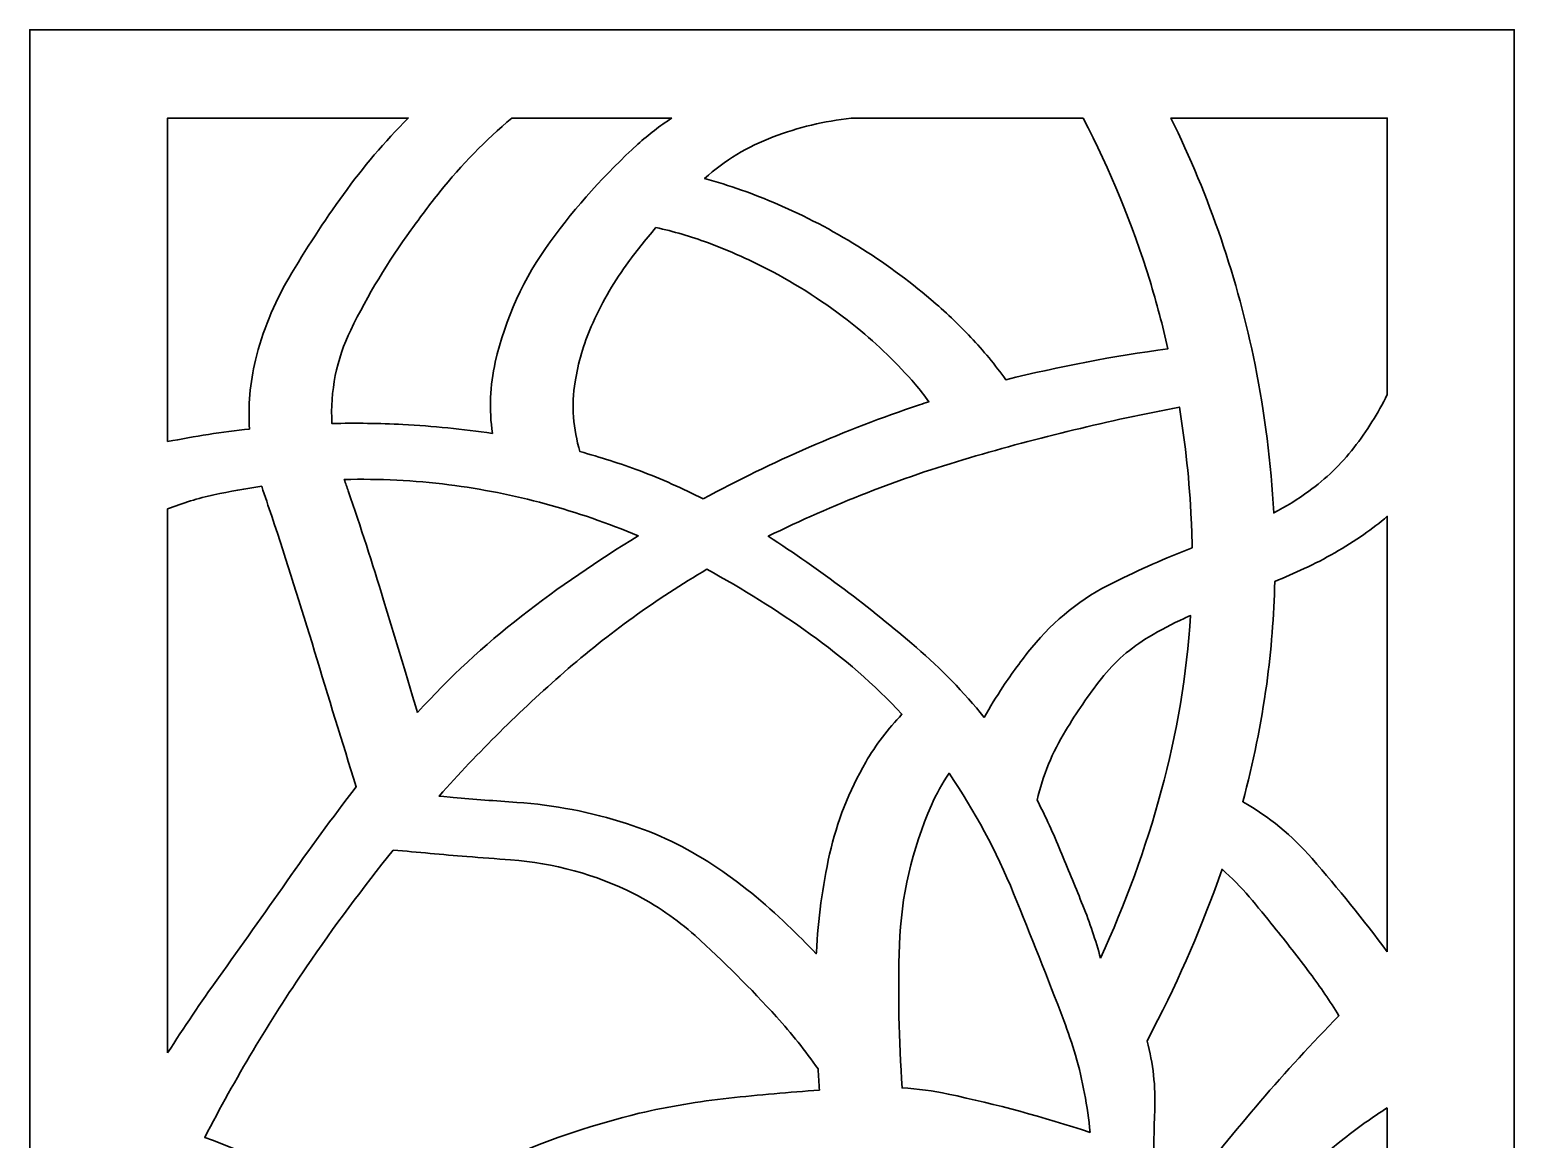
# Model space of a CAD drawing. Header units: centimetres. Extents: x 10.4 to 14.8, y -9 to 9.
# Drawn here: x 10.409 to 14.816, y 5.708 to 9.001 of the extents above; entities that cross this region are included whole.
import ezdxf

# ---------------------------------------------------------------- set-up
doc = ezdxf.new("R2010")
doc.units = ezdxf.units.CM
doc.header["$MEASUREMENT"] = 0
doc.layers.add('layer 1', color=7, linetype='Continuous')

msp = doc.modelspace()

# ---------------------------------------------------------------- linework, layer by layer
at = {"layer": 'layer 1', "lineweight": 30}
for points, knots in [([(10.40896, -9.00021), (10.40896, -9.00021), (10.40896, 9.00077), (10.40896, 9.00077), (10.40896, 9.00077), (10.40896, 9.00077), (10.44128, 9.00077), (10.44128, 9.00077), (10.44128, 9.00077), (10.44128, 9.00077), (14.8159, 9.00077), (14.8159, 9.00077), (14.8159, 9.00077), (14.8159, 9.00077), (14.8159, -9.00019), (14.8159, -9.00019), (14.8159, -9.00019), (14.8159, -9.00019), (10.44128, -9.00019), (10.44128, -9.00019), (10.44128, -9.00019), (10.44128, -9.00019), (10.40896, -9.00019), (10.40896, -9.00019)], [0, 0, 0, 0, 0.1428571, 0.1428571, 0.1428571, 0.1428571, 0.2857143, 0.2857143, 0.2857143, 0.2857143, 0.4285714, 0.4285714, 0.4285714, 0.4285714, 0.5714286, 0.5714286, 0.5714286, 0.5714286, 0.7142857, 0.7142857, 0.7142857, 0.7142857, 1, 1, 1, 1]), ([(10.81842, 7.77813), (10.81842, 7.77813), (10.81842, 8.73826), (10.81842, 8.73826), (10.81842, 8.73826), (10.81842, 8.73826), (11.53272, 8.73826), (11.53272, 8.73826), (11.53272, 8.73826), (11.46258, 8.66809), (11.39818, 8.59246), (11.34012, 8.51187), (11.34012, 8.51187), (11.28222, 8.43142), (11.22806, 8.34834), (11.17786, 8.26294), (11.17786, 8.26294), (11.13323, 8.18707), (11.10001, 8.10515), (11.07921, 8.01972), (11.07921, 8.01972), (11.06297, 7.953), (11.05699, 7.88411), (11.06139, 7.81563), (11.06139, 7.81563), (10.97993, 7.80675), (10.89882, 7.79419), (10.81842, 7.77813)], [0, 0, 0, 0, 0.125, 0.125, 0.125, 0.125, 0.25, 0.25, 0.25, 0.25, 0.375, 0.375, 0.375, 0.375, 0.5, 0.5, 0.5, 0.5, 0.625, 0.625, 0.625, 0.625, 0.75, 0.75, 0.75, 0.75, 1, 1, 1, 1]), ([(12.31498, 8.73826), (12.27949, 8.71533), (12.24584, 8.68959), (12.21457, 8.66116), (12.21457, 8.66116), (12.11805, 8.5737), (12.03072, 8.47673), (11.95399, 8.37151), (11.95399, 8.37151), (11.87598, 8.26468), (11.82057, 8.14307), (11.79114, 8.01419), (11.79114, 8.01419), (11.7753, 7.94468), (11.77242, 7.87291), (11.78259, 7.80243), (11.78259, 7.80243), (11.69447, 7.8156), (11.60573, 7.82442), (11.51675, 7.82897), (11.51675, 7.82897), (11.44663, 7.83253), (11.37654, 7.83347), (11.30631, 7.83188), (11.30631, 7.83188), (11.30062, 7.92763), (11.31981, 8.02325), (11.36196, 8.10946), (11.36196, 8.10946), (11.41282, 8.21338), (11.4727, 8.3126), (11.54078, 8.40609), (11.54078, 8.40609), (11.56834, 8.44473), (11.5969, 8.48262), (11.6266, 8.51956), (11.6266, 8.51956), (11.69031, 8.5995), (11.76187, 8.67279), (11.84039, 8.73826), (11.84039, 8.73826), (11.84039, 8.73826), (12.31498, 8.73826), (12.31498, 8.73826)], [0, 0, 0, 0, 0.0833333, 0.0833333, 0.0833333, 0.0833333, 0.1666667, 0.1666667, 0.1666667, 0.1666667, 0.25, 0.25, 0.25, 0.25, 0.3333333, 0.3333333, 0.3333333, 0.3333333, 0.4166667, 0.4166667, 0.4166667, 0.4166667, 0.5, 0.5, 0.5, 0.5, 0.5833333, 0.5833333, 0.5833333, 0.5833333, 0.6666667, 0.6666667, 0.6666667, 0.6666667, 0.75, 0.75, 0.75, 0.75, 0.8333333, 0.8333333, 0.8333333, 0.8333333, 1, 1, 1, 1]), ([(13.53591, 8.73826), (13.61659, 8.58429), (13.68287, 8.42316), (13.73377, 8.25694), (13.73377, 8.25694), (13.75413, 8.18982), (13.77213, 8.122), (13.78777, 8.05359), (13.78777, 8.05359), (13.62572, 8.03204), (13.46506, 8.00132), (13.30646, 7.96171), (13.30646, 7.96171), (13.27483, 8.00609), (13.24018, 8.0481), (13.20267, 8.08764), (13.20267, 8.08764), (13.16516, 8.12702), (13.12569, 8.16458), (13.08438, 8.19996), (13.08438, 8.19996), (12.94722, 8.31633), (12.79359, 8.41173), (12.62844, 8.48314), (12.62844, 8.48314), (12.55814, 8.51345), (12.48587, 8.53896), (12.41213, 8.55951), (12.41213, 8.55951), (12.47198, 8.61264), (12.54097, 8.65434), (12.61573, 8.68263), (12.61573, 8.68263), (12.69027, 8.71068), (12.768, 8.72938), (12.84713, 8.73826), (12.84713, 8.73826), (12.84713, 8.73826), (13.53591, 8.73826), (13.53591, 8.73826)], [0, 0, 0, 0, 0.0909091, 0.0909091, 0.0909091, 0.0909091, 0.1818182, 0.1818182, 0.1818182, 0.1818182, 0.2727273, 0.2727273, 0.2727273, 0.2727273, 0.3636364, 0.3636364, 0.3636364, 0.3636364, 0.4545455, 0.4545455, 0.4545455, 0.4545455, 0.5454545, 0.5454545, 0.5454545, 0.5454545, 0.6363636, 0.6363636, 0.6363636, 0.6363636, 0.7272727, 0.7272727, 0.7272727, 0.7272727, 0.8181818, 0.8181818, 0.8181818, 0.8181818, 1, 1, 1, 1]), ([(14.43879, 7.91788), (14.4114, 7.862), (14.37822, 7.80913), (14.33982, 7.76023), (14.33982, 7.76023), (14.3013, 7.71121), (14.25633, 7.66772), (14.20598, 7.63087), (14.20598, 7.63087), (14.17279, 7.60716), (14.13806, 7.58565), (14.10194, 7.56648), (14.10194, 7.56648), (14.09416, 7.71408), (14.07557, 7.86081), (14.04637, 8.00564), (14.04637, 8.00564), (13.99519, 8.25967), (13.91131, 8.50589), (13.79657, 8.73826), (13.79657, 8.73826), (13.79657, 8.73826), (14.43879, 8.73826), (14.43879, 8.73826), (14.43879, 8.73826), (14.43879, 8.73826), (14.43879, 7.91788), (14.43879, 7.91788)], [0, 0, 0, 0, 0.125, 0.125, 0.125, 0.125, 0.25, 0.25, 0.25, 0.25, 0.375, 0.375, 0.375, 0.375, 0.5, 0.5, 0.5, 0.5, 0.625, 0.625, 0.625, 0.625, 0.75, 0.75, 0.75, 0.75, 1, 1, 1, 1]), ([(12.408, 7.60822), (12.3471, 7.63928), (12.28454, 7.66698), (12.22067, 7.69124), (12.22067, 7.69124), (12.16216, 7.71316), (12.10256, 7.73225), (12.04223, 7.7485), (12.04223, 7.7485), (12.03238, 7.78199), (12.02617, 7.81642), (12.02345, 7.85112), (12.02345, 7.85112), (12.02081, 7.88602), (12.02244, 7.92101), (12.02816, 7.95544), (12.02816, 7.95544), (12.03682, 8.01213), (12.05294, 8.0674), (12.07591, 8.11997), (12.07591, 8.11997), (12.10364, 8.18417), (12.13838, 8.24511), (12.17937, 8.30171), (12.17937, 8.30171), (12.20702, 8.34048), (12.23665, 8.37776), (12.26793, 8.41348), (12.26793, 8.41348), (12.32, 8.40217), (12.37116, 8.38725), (12.42118, 8.36883), (12.42118, 8.36883), (12.48777, 8.34423), (12.55257, 8.31516), (12.61521, 8.28184), (12.61521, 8.28184), (12.70338, 8.23458), (12.78698, 8.17914), (12.86478, 8.11623), (12.86478, 8.11623), (12.92708, 8.06569), (12.9848, 8.00976), (13.03718, 7.94896), (13.03718, 7.94896), (13.05153, 7.93206), (13.06523, 7.91457), (13.07836, 7.89676), (13.07836, 7.89676), (13.06883, 7.89377), (13.05931, 7.89063), (13.04979, 7.88746), (13.04979, 7.88746), (12.82834, 7.81279), (12.61367, 7.71938), (12.408, 7.60824)], [0, 0, 0, 0, 0.0666667, 0.0666667, 0.0666667, 0.0666667, 0.1333333, 0.1333333, 0.1333333, 0.1333333, 0.2, 0.2, 0.2, 0.2, 0.2666667, 0.2666667, 0.2666667, 0.2666667, 0.3333333, 0.3333333, 0.3333333, 0.3333333, 0.4, 0.4, 0.4, 0.4, 0.4666667, 0.4666667, 0.4666667, 0.4666667, 0.5333333, 0.5333333, 0.5333333, 0.5333333, 0.6, 0.6, 0.6, 0.6, 0.6666667, 0.6666667, 0.6666667, 0.6666667, 0.7333333, 0.7333333, 0.7333333, 0.7333333, 0.8, 0.8, 0.8, 0.8, 0.8666667, 0.8666667, 0.8666667, 0.8666667, 1, 1, 1, 1]), ([(13.2423, 6.95977), (13.1814, 7.03488), (13.11398, 7.10439), (13.04093, 7.16753), (13.04093, 7.16753), (12.90206, 7.28741), (12.75525, 7.39757), (12.60126, 7.49726), (12.60126, 7.49726), (12.79328, 7.59195), (12.99313, 7.66992), (13.19854, 7.73018), (13.19854, 7.73018), (13.40368, 7.79036), (13.61169, 7.84057), (13.82169, 7.88055), (13.82169, 7.88055), (13.83998, 7.77013), (13.85178, 7.65858), (13.85711, 7.54675), (13.85711, 7.54675), (13.85846, 7.51896), (13.85928, 7.49112), (13.85964, 7.46331), (13.85964, 7.46331), (13.7806, 7.43226), (13.70291, 7.39798), (13.62664, 7.36045), (13.62664, 7.36045), (13.53271, 7.31418), (13.44981, 7.24826), (13.38362, 7.16713), (13.38362, 7.16713), (13.35307, 7.12976), (13.32444, 7.09081), (13.29787, 7.05044), (13.29787, 7.05044), (13.27835, 7.02082), (13.25985, 6.99064), (13.2423, 6.95977)], [0, 0, 0, 0, 0.0909091, 0.0909091, 0.0909091, 0.0909091, 0.1818182, 0.1818182, 0.1818182, 0.1818182, 0.2727273, 0.2727273, 0.2727273, 0.2727273, 0.3636364, 0.3636364, 0.3636364, 0.3636364, 0.4545455, 0.4545455, 0.4545455, 0.4545455, 0.5454545, 0.5454545, 0.5454545, 0.5454545, 0.6363636, 0.6363636, 0.6363636, 0.6363636, 0.7272727, 0.7272727, 0.7272727, 0.7272727, 0.8181818, 0.8181818, 0.8181818, 0.8181818, 1, 1, 1, 1]), ([(11.56047, 6.97413), (11.56047, 6.97413), (11.55434, 6.99407), (11.55434, 6.99407), (11.55434, 6.99407), (11.55434, 6.99407), (11.54555, 7.02311), (11.54555, 7.02311), (11.54555, 7.02311), (11.54555, 7.02311), (11.52417, 7.09436), (11.52417, 7.09436), (11.52417, 7.09436), (11.52417, 7.09436), (11.50261, 7.16557), (11.50261, 7.16557), (11.50261, 7.16557), (11.50261, 7.16557), (11.48109, 7.23675), (11.48109, 7.23675), (11.48109, 7.23675), (11.48109, 7.23675), (11.45943, 7.30793), (11.45943, 7.30793), (11.45943, 7.30793), (11.42636, 7.41656), (11.39141, 7.52454), (11.35441, 7.63187), (11.35441, 7.63187), (11.35042, 7.64313), (11.3466, 7.65447), (11.34291, 7.6658), (11.34291, 7.6658), (11.44659, 7.66832), (11.5503, 7.6631), (11.65318, 7.65038), (11.65318, 7.65038), (11.84662, 7.62543), (12.03582, 7.5743), (12.21538, 7.49826), (12.21538, 7.49826), (12.09532, 7.42573), (11.97962, 7.34611), (11.86885, 7.26005), (11.86885, 7.26005), (11.75797, 7.17387), (11.65478, 7.07828), (11.56047, 6.97413)], [0, 0, 0, 0, 0.0769231, 0.0769231, 0.0769231, 0.0769231, 0.1538462, 0.1538462, 0.1538462, 0.1538462, 0.2307692, 0.2307692, 0.2307692, 0.2307692, 0.3076923, 0.3076923, 0.3076923, 0.3076923, 0.3846154, 0.3846154, 0.3846154, 0.3846154, 0.4615385, 0.4615385, 0.4615385, 0.4615385, 0.5384615, 0.5384615, 0.5384615, 0.5384615, 0.6153846, 0.6153846, 0.6153846, 0.6153846, 0.6923077, 0.6923077, 0.6923077, 0.6923077, 0.7692308, 0.7692308, 0.7692308, 0.7692308, 0.8461538, 0.8461538, 0.8461538, 0.8461538, 1, 1, 1, 1]), ([(10.81842, 5.96395), (10.81842, 5.96395), (10.81842, 7.57829), (10.81842, 7.57829), (10.81842, 7.57829), (10.86296, 7.5962), (10.90902, 7.61027), (10.95602, 7.62035), (10.95602, 7.62035), (11.003, 7.63043), (11.05018, 7.63888), (11.09773, 7.64564), (11.09773, 7.64564), (11.10754, 7.61592), (11.11753, 7.58632), (11.12766, 7.55668), (11.12766, 7.55668), (11.17176, 7.4235), (11.2141, 7.28978), (11.25469, 7.1554), (11.25469, 7.1554), (11.29513, 7.02137), (11.3363, 6.8876), (11.37828, 6.75403), (11.37828, 6.75403), (11.30737, 6.66146), (11.23848, 6.56752), (11.17153, 6.47213), (11.17153, 6.47213), (11.10462, 6.37668), (11.0372, 6.2816), (10.96937, 6.18691), (10.96937, 6.18691), (10.91714, 6.11392), (10.86675, 6.03962), (10.81842, 5.96395)], [0, 0, 0, 0, 0.1, 0.1, 0.1, 0.1, 0.2, 0.2, 0.2, 0.2, 0.3, 0.3, 0.3, 0.3, 0.4, 0.4, 0.4, 0.4, 0.5, 0.5, 0.5, 0.5, 0.6, 0.6, 0.6, 0.6, 0.7, 0.7, 0.7, 0.7, 0.8, 0.8, 0.8, 0.8, 1, 1, 1, 1]), ([(14.43879, 6.26399), (14.3677, 6.35903), (14.29323, 6.45137), (14.21547, 6.5409), (14.21547, 6.5409), (14.15692, 6.60831), (14.08738, 6.66528), (14.00979, 6.70935), (14.00979, 6.70935), (14.04068, 6.82412), (14.06441, 6.94073), (14.08082, 7.05849), (14.08082, 7.05849), (14.09454, 7.15945), (14.10256, 7.26111), (14.10491, 7.36299), (14.10491, 7.36299), (14.13437, 7.375), (14.16353, 7.38774), (14.19246, 7.40132), (14.19246, 7.40132), (14.2542, 7.43014), (14.31342, 7.46406), (14.36961, 7.50269), (14.36961, 7.50269), (14.39341, 7.5196), (14.41649, 7.53757), (14.43879, 7.55652), (14.43879, 7.55652), (14.43879, 7.55652), (14.43879, 6.26399), (14.43879, 6.26399)], [0, 0, 0, 0, 0.1111111, 0.1111111, 0.1111111, 0.1111111, 0.2222222, 0.2222222, 0.2222222, 0.2222222, 0.3333333, 0.3333333, 0.3333333, 0.3333333, 0.4444444, 0.4444444, 0.4444444, 0.4444444, 0.5555556, 0.5555556, 0.5555556, 0.5555556, 0.6666667, 0.6666667, 0.6666667, 0.6666667, 0.7777778, 0.7777778, 0.7777778, 0.7777778, 1, 1, 1, 1]), ([(11.66569, 6.7224), (11.66569, 6.7224), (11.62901, 6.72582), (11.62901, 6.72582), (11.62901, 6.72582), (11.62901, 6.72582), (11.62439, 6.72624), (11.62439, 6.72624), (11.62439, 6.72624), (11.74022, 6.85645), (11.86415, 6.97928), (11.99542, 7.09398), (11.99542, 7.09398), (12.12688, 7.2088), (12.2688, 7.31105), (12.41932, 7.39942), (12.41932, 7.39942), (12.52511, 7.34134), (12.62751, 7.27719), (12.72586, 7.20715), (12.72586, 7.20715), (12.82446, 7.13706), (12.91565, 7.05726), (12.99832, 6.96898), (12.99832, 6.96898), (12.97794, 6.9474), (12.95856, 6.92474), (12.94036, 6.90113), (12.94036, 6.90113), (12.92213, 6.87759), (12.9055, 6.85278), (12.89075, 6.82689), (12.89075, 6.82689), (12.84124, 6.74183), (12.8051, 6.64967), (12.78353, 6.55359), (12.78353, 6.55359), (12.76214, 6.458), (12.74888, 6.36064), (12.74404, 6.26275), (12.74404, 6.26275), (12.74404, 6.26275), (12.74386, 6.26022), (12.74386, 6.26022), (12.74386, 6.26022), (12.74386, 6.26022), (12.74383, 6.25804), (12.74383, 6.25804), (12.74383, 6.25804), (12.71587, 6.28694), (12.68738, 6.31543), (12.65845, 6.34329), (12.65845, 6.34329), (12.59058, 6.40985), (12.51646, 6.46955), (12.43708, 6.52183), (12.43708, 6.52183), (12.35759, 6.57422), (12.27136, 6.61557), (12.1807, 6.64473), (12.1807, 6.64473), (12.07498, 6.67877), (11.96549, 6.69983), (11.85465, 6.70747), (11.85465, 6.70747), (11.79161, 6.7118), (11.72861, 6.7168), (11.66569, 6.7224)], [0, 0, 0, 0, 0.0555556, 0.0555556, 0.0555556, 0.0555556, 0.1111111, 0.1111111, 0.1111111, 0.1111111, 0.1666667, 0.1666667, 0.1666667, 0.1666667, 0.2222222, 0.2222222, 0.2222222, 0.2222222, 0.2777778, 0.2777778, 0.2777778, 0.2777778, 0.3333333, 0.3333333, 0.3333333, 0.3333333, 0.3888889, 0.3888889, 0.3888889, 0.3888889, 0.4444444, 0.4444444, 0.4444444, 0.4444444, 0.5, 0.5, 0.5, 0.5, 0.5555556, 0.5555556, 0.5555556, 0.5555556, 0.6111111, 0.6111111, 0.6111111, 0.6111111, 0.6666667, 0.6666667, 0.6666667, 0.6666667, 0.7222222, 0.7222222, 0.7222222, 0.7222222, 0.7777778, 0.7777778, 0.7777778, 0.7777778, 0.8333333, 0.8333333, 0.8333333, 0.8333333, 0.8888889, 0.8888889, 0.8888889, 0.8888889, 1, 1, 1, 1]), ([(13.58763, 6.24527), (13.58763, 6.24527), (13.58494, 6.2548), (13.58494, 6.2548), (13.58494, 6.2548), (13.57014, 6.30775), (13.55236, 6.35973), (13.53154, 6.41061), (13.53154, 6.41061), (13.51084, 6.4614), (13.49011, 6.5121), (13.46915, 6.56281), (13.46915, 6.56281), (13.44799, 6.61428), (13.4247, 6.66482), (13.39956, 6.71432), (13.39956, 6.71432), (13.41633, 6.78695), (13.4449, 6.85645), (13.484, 6.92002), (13.484, 6.92002), (13.51612, 6.97384), (13.55158, 7.02547), (13.59029, 7.07486), (13.59029, 7.07486), (13.62932, 7.12449), (13.67722, 7.16649), (13.73166, 7.19858), (13.73166, 7.19858), (13.76544, 7.21886), (13.80032, 7.23732), (13.83617, 7.25365), (13.83617, 7.25365), (13.84236, 7.25648), (13.84866, 7.25929), (13.85483, 7.26206), (13.85483, 7.26206), (13.8437, 7.08601), (13.81465, 6.9115), (13.76809, 6.74139), (13.76809, 6.74139), (13.72163, 6.57131), (13.66124, 6.40541), (13.58763, 6.24527)], [0, 0, 0, 0, 0.0833333, 0.0833333, 0.0833333, 0.0833333, 0.1666667, 0.1666667, 0.1666667, 0.1666667, 0.25, 0.25, 0.25, 0.25, 0.3333333, 0.3333333, 0.3333333, 0.3333333, 0.4166667, 0.4166667, 0.4166667, 0.4166667, 0.5, 0.5, 0.5, 0.5, 0.5833333, 0.5833333, 0.5833333, 0.5833333, 0.6666667, 0.6666667, 0.6666667, 0.6666667, 0.75, 0.75, 0.75, 0.75, 0.8333333, 0.8333333, 0.8333333, 0.8333333, 1, 1, 1, 1]), ([(13.55689, 5.72808), (13.41866, 5.77341), (13.27817, 5.81137), (13.13585, 5.84187), (13.13585, 5.84187), (13.09077, 5.85144), (13.04494, 5.85752), (12.99878, 5.86), (12.99878, 5.86), (12.98879, 6.00136), (12.98609, 6.14317), (12.99081, 6.28482), (12.99081, 6.28482), (12.99555, 6.42758), (13.02776, 6.56828), (13.08548, 6.699), (13.08548, 6.699), (13.10015, 6.73215), (13.11776, 6.76386), (13.13819, 6.79393), (13.13819, 6.79393), (13.21434, 6.68191), (13.27861, 6.56227), (13.32978, 6.43686), (13.32978, 6.43686), (13.38088, 6.31183), (13.4305, 6.18622), (13.47854, 6.05993), (13.47854, 6.05993), (13.49147, 6.02605), (13.50306, 5.99168), (13.51338, 5.95684), (13.51338, 5.95684), (13.53484, 5.88208), (13.54941, 5.80552), (13.55685, 5.72808)], [0, 0, 0, 0, 0.1, 0.1, 0.1, 0.1, 0.2, 0.2, 0.2, 0.2, 0.3, 0.3, 0.3, 0.3, 0.4, 0.4, 0.4, 0.4, 0.5, 0.5, 0.5, 0.5, 0.6, 0.6, 0.6, 0.6, 0.7, 0.7, 0.7, 0.7, 0.8, 0.8, 0.8, 0.8, 1, 1, 1, 1]), ([(11.48827, 6.56592), (11.52462, 6.56281), (11.56096, 6.55954), (11.59741, 6.55617), (11.59741, 6.55617), (11.63383, 6.55274), (11.67025, 6.54968), (11.70666, 6.5468), (11.70666, 6.5468), (11.75, 6.54344), (11.79333, 6.54017), (11.83668, 6.53708), (11.83668, 6.53708), (11.96424, 6.52771), (12.08876, 6.49359), (12.20323, 6.43647), (12.20323, 6.43647), (12.26856, 6.40293), (12.32933, 6.36109), (12.38391, 6.31198), (12.38391, 6.31198), (12.46877, 6.2357), (12.54952, 6.1551), (12.62607, 6.07058), (12.62607, 6.07058), (12.67009, 6.0219), (12.71118, 5.97049), (12.74909, 5.91687), (12.74909, 5.91687), (12.75031, 5.89576), (12.75173, 5.87463), (12.75322, 5.85346), (12.75322, 5.85346), (12.66343, 5.84723), (12.57383, 5.83919), (12.48438, 5.82961), (12.48438, 5.82961), (12.39478, 5.81989), (12.30593, 5.80488), (12.21815, 5.78464), (12.21815, 5.78464), (12.08748, 5.75288), (11.9597, 5.71025), (11.83606, 5.65727), (11.83606, 5.65727), (11.71003, 5.60319), (11.5886, 5.53928), (11.47273, 5.46606), (11.47273, 5.46606), (11.41137, 5.49957), (11.34909, 5.53132), (11.28592, 5.56115), (11.28592, 5.56115), (11.16891, 5.61654), (11.04977, 5.66729), (10.92872, 5.71315), (10.92872, 5.71315), (11.01918, 5.88791), (11.12006, 6.05705), (11.23086, 6.21959), (11.23086, 6.21959), (11.31199, 6.33851), (11.39784, 6.454), (11.48827, 6.56592)], [0, 0, 0, 0, 0.0588235, 0.0588235, 0.0588235, 0.0588235, 0.1176471, 0.1176471, 0.1176471, 0.1176471, 0.1764706, 0.1764706, 0.1764706, 0.1764706, 0.2352941, 0.2352941, 0.2352941, 0.2352941, 0.2941176, 0.2941176, 0.2941176, 0.2941176, 0.3529412, 0.3529412, 0.3529412, 0.3529412, 0.4117647, 0.4117647, 0.4117647, 0.4117647, 0.4705882, 0.4705882, 0.4705882, 0.4705882, 0.5294118, 0.5294118, 0.5294118, 0.5294118, 0.5882353, 0.5882353, 0.5882353, 0.5882353, 0.6470588, 0.6470588, 0.6470588, 0.6470588, 0.7058824, 0.7058824, 0.7058824, 0.7058824, 0.7647059, 0.7647059, 0.7647059, 0.7647059, 0.8235294, 0.8235294, 0.8235294, 0.8235294, 0.8823529, 0.8823529, 0.8823529, 0.8823529, 1, 1, 1, 1]), ([(13.7256, 5.99917), (13.7256, 5.99917), (13.74332, 6.03344), (13.74332, 6.03344), (13.74332, 6.03344), (13.823, 6.18686), (13.89151, 6.34579), (13.94839, 6.50899), (13.94839, 6.50899), (13.97706, 6.48352), (14.00401, 6.45605), (14.02898, 6.42694), (14.02898, 6.42694), (14.0539, 6.39779), (14.07829, 6.3683), (14.10216, 6.33819), (14.10216, 6.33819), (14.13899, 6.29281), (14.17489, 6.24668), (14.20996, 6.19983), (14.20996, 6.19983), (14.24017, 6.15934), (14.26863, 6.11749), (14.29514, 6.07439), (14.29514, 6.07439), (14.13489, 5.90984), (13.98469, 5.73571), (13.84534, 5.55301), (13.84534, 5.55301), (13.81411, 5.51661), (13.78372, 5.47954), (13.75437, 5.44162), (13.75437, 5.44162), (13.74561, 5.55925), (13.74367, 5.67732), (13.74864, 5.79514), (13.74864, 5.79514), (13.75142, 5.86398), (13.74373, 5.93276), (13.7256, 5.99917)], [0, 0, 0, 0, 0.0909091, 0.0909091, 0.0909091, 0.0909091, 0.1818182, 0.1818182, 0.1818182, 0.1818182, 0.2727273, 0.2727273, 0.2727273, 0.2727273, 0.3636364, 0.3636364, 0.3636364, 0.3636364, 0.4545455, 0.4545455, 0.4545455, 0.4545455, 0.5454545, 0.5454545, 0.5454545, 0.5454545, 0.6363636, 0.6363636, 0.6363636, 0.6363636, 0.7272727, 0.7272727, 0.7272727, 0.7272727, 0.8181818, 0.8181818, 0.8181818, 0.8181818, 1, 1, 1, 1]), ([(14.43879, 5.80116), (14.43879, 5.80116), (14.43879, 4.83084), (14.43879, 4.83084), (14.43879, 4.83084), (14.23951, 4.79092), (14.04266, 4.74031), (13.84902, 4.67899), (13.84902, 4.67899), (13.75476, 4.64859), (13.66132, 4.61599), (13.56876, 4.58105), (13.56876, 4.58105), (13.58171, 4.64483), (13.59916, 4.70775), (13.6209, 4.7691), (13.6209, 4.7691), (13.64658, 4.84003), (13.67818, 4.90885), (13.71524, 4.97461), (13.71524, 4.97461), (13.81325, 5.14872), (13.92773, 5.31307), (14.05708, 5.46536), (14.05708, 5.46536), (14.13326, 5.55508), (14.21822, 5.63697), (14.31063, 5.70992), (14.31063, 5.70992), (14.35178, 5.74241), (14.39464, 5.77283), (14.43879, 5.80116)], [0, 0, 0, 0, 0.1111111, 0.1111111, 0.1111111, 0.1111111, 0.2222222, 0.2222222, 0.2222222, 0.2222222, 0.3333333, 0.3333333, 0.3333333, 0.3333333, 0.4444444, 0.4444444, 0.4444444, 0.4444444, 0.5555556, 0.5555556, 0.5555556, 0.5555556, 0.6666667, 0.6666667, 0.6666667, 0.6666667, 0.7777778, 0.7777778, 0.7777778, 0.7777778, 1, 1, 1, 1])]:
    msp.add_open_spline(points, degree=3, knots=knots, dxfattribs=at)

doc.saveas('drawing.dxf')
